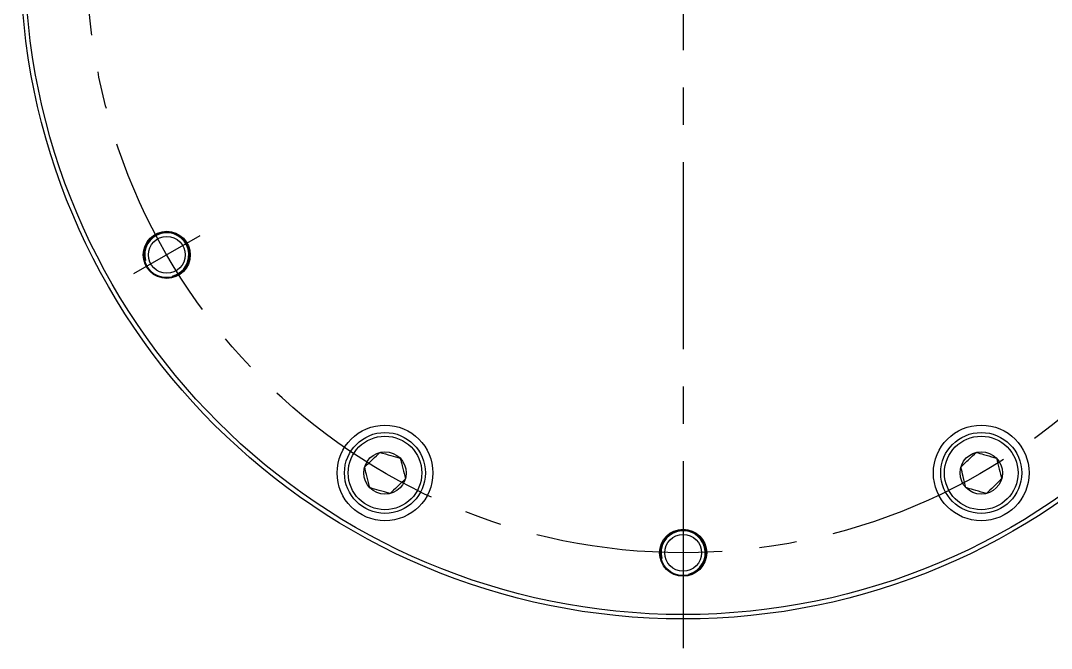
# Model space of a CAD drawing. Header units: millimetres. Extents: x 0 to 420, y 0 to 297.
# Drawn here: x 285 to 355, y 101.5 to 144.2 of the extents above; entities that cross this region are included whole.
import ezdxf

# ---------------------------------------------------------------- set-up
doc = ezdxf.new("R2010")
doc.units = ezdxf.units.MM
doc.linetypes.add('CENTERX2', pattern=[20.32, 12.7, -2.54, 2.54, -2.54])
doc.layers.add('중심선', color=1, linetype='CENTERX2')

# ---------------------------------------------------------------- blocks, each defined once
blk = doc.blocks.new('*U52')
at = {"layer": '중심선'}
blk.add_line((-2.252, -1.3), (2.252, 1.3), dxfattribs=at)
blk = doc.blocks.new('*U54')
at = {"color": 0, "linetype": 'ByBlock', "lineweight": -2}
for p, rotation in [((113.017, 198.964), 59.99999999999999), ((77.943, 178.714), 120), ((148.091, 138.214), 300), ((77.943, 138.214), 180), ((113.017, 117.964), 239.9999999999999)]:
    blk.add_blockref('*U52', p, dxfattribs=dict(at, rotation=rotation))
blk.add_blockref('*U52', (148.091, 178.714), dxfattribs=at)

msp = doc.modelspace()

# ---------------------------------------------------------------- linework, layer by layer
at = {"color": 7, "linetype": 'Continuous', "lineweight": 25}
for centre, radius in [((330, 148.5), 45), ((330, 148.5), 44.7), ((294.926, 128.25), 1.6), ((294.926, 128.25), 1.55), ((294.926, 128.25), 1.25), ((309.75, 113.426), 3.25), ((350.25, 113.426), 3.25), ((309.75, 113.426), 2.75), ((309.75, 113.426), 2.5), ((350.25, 113.426), 2.75), ((350.25, 113.426), 2.5), ((309.75, 113.426), 1.443), ((350.25, 113.426), 1.443), ((330, 108), 1.6), ((330, 108), 1.55), ((330, 108), 1.25)]:
    msp.add_circle(centre, radius, dxfattribs=at)
for centre in [(294.926, 128.25), (330, 108)]:
    msp.add_arc(centre, 1.5, 285, 195)
for points, knots in [([(308.363, 113.827), (308.549, 114.006), (308.897, 114.34), (309.243, 114.672), (309.404, 114.827)], [0, 0, 0, 0, 0.5346262, 1, 1, 1, 1]), ([(309.404, 114.827), (309.652, 114.756), (310.115, 114.622), (310.576, 114.488), (310.791, 114.426)], [0, 0, 0, 0, 0.534626, 1, 1, 1, 1]), ([(348.863, 113.827), (349.049, 114.006), (349.397, 114.34), (349.743, 114.672), (349.904, 114.827)], [0, 0, 0, 0, 0.5346262, 1, 1, 1, 1]), ([(349.904, 114.827), (350.071, 114.779), (350.468, 114.664), (350.946, 114.526), (351.232, 114.443), (351.291, 114.426)], [0, 0, 0, 0, 0.366243, 0.87108, 1, 1, 1, 1]), ([(310.791, 114.426), (310.832, 114.257), (310.931, 113.856), (311.051, 113.373), (311.122, 113.084), (311.137, 113.025)], [0, 0, 0, 0, 0.366241, 0.871079, 1, 1, 1, 1]), ([(351.291, 114.426), (351.352, 114.176), (351.468, 113.708), (351.583, 113.242), (351.637, 113.025)], [0, 0, 0, 0, 0.5346258, 1, 1, 1, 1]), ([(308.709, 112.426), (308.695, 112.484), (308.624, 112.773), (308.504, 113.256), (308.405, 113.658), (308.363, 113.827)], [0, 0, 0, 0, 0.1289183, 0.6337587, 1, 1, 1, 1]), ([(349.209, 112.426), (349.148, 112.676), (349.032, 113.144), (348.917, 113.61), (348.863, 113.827)], [0, 0, 0, 0, 0.5346258, 1, 1, 1, 1]), ([(311.137, 113.025), (310.951, 112.846), (310.603, 112.512), (310.257, 112.179), (310.096, 112.025)], [0, 0, 0, 0, 0.534624, 1, 1, 1, 1]), ([(351.637, 113.025), (351.451, 112.846), (351.103, 112.512), (350.757, 112.179), (350.596, 112.025)], [0, 0, 0, 0, 0.534624, 1, 1, 1, 1]), ([(310.096, 112.025), (309.848, 112.096), (309.385, 112.23), (308.924, 112.364), (308.709, 112.426)], [0, 0, 0, 0, 0.534625, 1, 1, 1, 1]), ([(350.596, 112.025), (350.538, 112.042), (350.252, 112.124), (349.774, 112.262), (349.377, 112.377), (349.209, 112.426)], [0, 0, 0, 0, 0.128921, 0.633759, 1, 1, 1, 1])]:
    msp.add_open_spline(points, degree=3, knots=knots, dxfattribs=at)
at = {"layer": '중심선'}
msp.add_line((330, 195.5), (330, 101.5), dxfattribs=at)
msp.add_circle((330, 148.5), 40.5, dxfattribs=at)

# ---------------------------------------------------------------- block references
msp.add_blockref('*U54', (216.983, -9.964))

doc.saveas('drawing.dxf')
